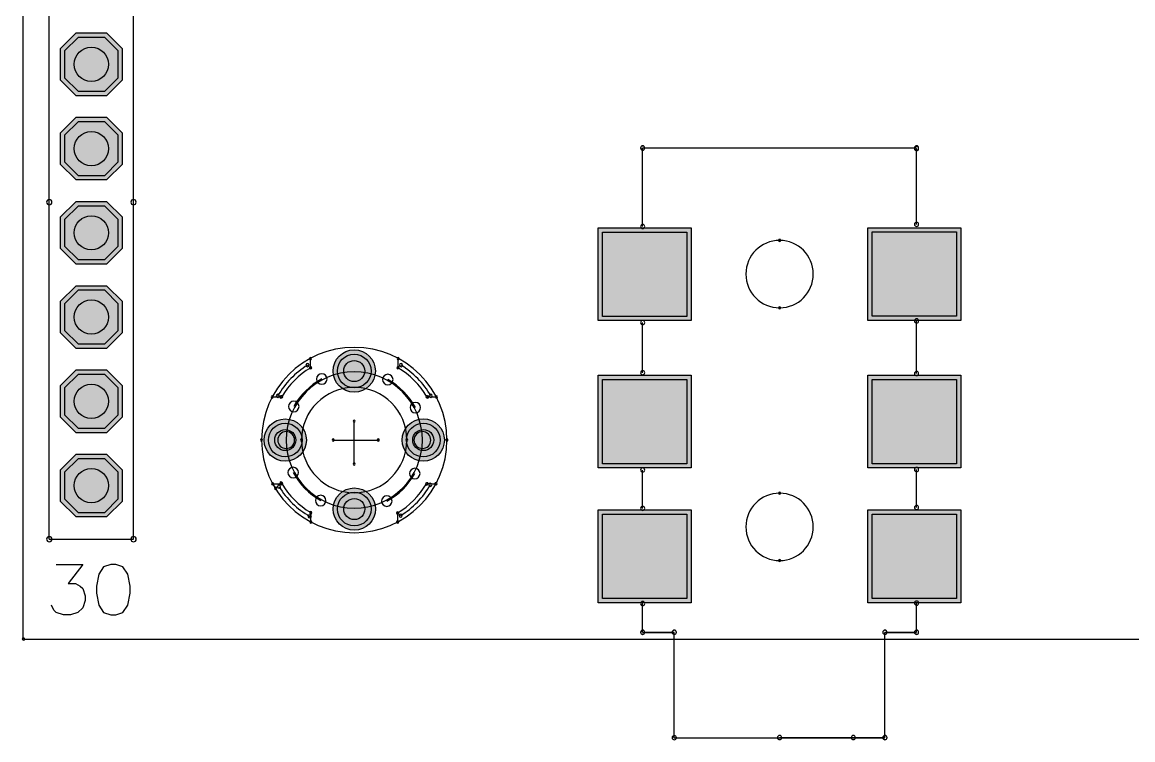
# Model space of a CAD drawing. Header units: millimetres. Extents: x -16.3 to 57, y -39.6 to 27.9.
# Drawn here: x -16.29 to 10.06, y -39.53 to -22.5 of the extents above; entities that cross this region are included whole.
import ezdxf

# ---------------------------------------------------------------- set-up
doc = ezdxf.new("R2010")
doc.units = ezdxf.units.MM
doc.header["$MEASUREMENT"] = 0
for name, color, linetype in [('BottomLayer', 5, 'Continuous'), ('BottomOverlay', 54, 'Continuous'), ('BottomSolder', 6, 'Continuous'), ('Mechanical1', 6, 'Continuous'), ('MultiLayer', 9, 'Continuous'), ('PadHoleLayer', 156, 'Continuous'), ('TopLayer', 1, 'Continuous'), ('TopOverlay', 2, 'Continuous'), ('TopPaste', 8, 'Continuous'), ('TopSolder', 216, 'Continuous')]:
    doc.layers.add(name, color=color, linetype=linetype)

msp = doc.modelspace()

# ---------------------------------------------------------------- hatches: boundary and pattern name
at = {"layer": 'BottomLayer'}
for points in [[(-14.018, -23.815), (-14.018, -23.18), (-14.335, -22.862), (-14.97, -22.862), (-15.288, -23.18), (-15.288, -23.815), (-14.97, -24.132), (-14.335, -24.132)], [(-14.018, -25.815), (-14.018, -25.18), (-14.335, -24.862), (-14.97, -24.862), (-15.288, -25.18), (-15.288, -25.815), (-14.97, -26.132), (-14.335, -26.132)], [(-14.018, -27.814), (-14.018, -27.179), (-14.335, -26.861), (-14.97, -26.861), (-15.288, -27.179), (-15.288, -27.814), (-14.97, -28.131), (-14.335, -28.131)], [(-14.018, -29.814), (-14.018, -29.179), (-14.335, -28.861), (-14.97, -28.861), (-15.288, -29.179), (-15.288, -29.814), (-14.97, -30.131), (-14.335, -30.131)], [(-14.018, -31.814), (-14.018, -31.179), (-14.335, -30.861), (-14.97, -30.861), (-15.288, -31.179), (-15.288, -31.814), (-14.97, -32.131), (-14.335, -32.131)], [(-14.018, -33.814), (-14.018, -33.179), (-14.335, -32.861), (-14.97, -32.861), (-15.288, -33.179), (-15.288, -33.814), (-14.97, -34.131), (-14.335, -34.131)]]:
    msp.add_hatch(color=5, dxfattribs=at).paths.add_polyline_path(points)
h = msp.add_hatch(color=5, dxfattribs=at)
edge = h.paths.add_edge_path()
edge.add_arc((-8.415, -30.777), 0.4, 0, 360)
h = msp.add_hatch(color=5, dxfattribs=at)
edge = h.paths.add_edge_path()
edge.add_arc((-10.052, -32.416), 0.4, 0, 360)
h = msp.add_hatch(color=5, dxfattribs=at)
edge = h.paths.add_edge_path()
edge.add_arc((-6.776, -32.415), 0.4, 0, 360)
h = msp.add_hatch(color=5, dxfattribs=at)
edge = h.paths.add_edge_path()
edge.add_arc((-8.413, -34.053), 0.4, 0, 360)
at = {"layer": 'BottomSolder'}
for points in [[(-13.916, -23.865), (-13.916, -23.129), (-14.285, -22.761), (-15.021, -22.761), (-15.39, -23.129), (-15.39, -23.865), (-15.021, -24.234), (-14.285, -24.234)], [(-13.916, -25.865), (-13.916, -25.129), (-14.285, -24.761), (-15.021, -24.761), (-15.39, -25.129), (-15.39, -25.865), (-15.021, -26.234), (-14.285, -26.234)], [(-13.916, -27.864), (-13.916, -27.128), (-14.285, -26.76), (-15.021, -26.76), (-15.39, -27.128), (-15.39, -27.864), (-15.021, -28.233), (-14.285, -28.233)], [(-13.916, -29.864), (-13.916, -29.128), (-14.285, -28.76), (-15.021, -28.76), (-15.39, -29.128), (-15.39, -29.864), (-15.021, -30.233), (-14.285, -30.233)], [(-13.916, -31.864), (-13.916, -31.128), (-14.285, -30.76), (-15.021, -30.76), (-15.39, -31.128), (-15.39, -31.864), (-15.021, -32.233), (-14.285, -32.233)], [(-13.916, -33.864), (-13.916, -33.128), (-14.285, -32.76), (-15.021, -32.76), (-15.39, -33.128), (-15.39, -33.864), (-15.021, -34.233), (-14.285, -34.233)]]:
    msp.add_hatch(color=6, dxfattribs=at).paths.add_polyline_path(points)
h = msp.add_hatch(color=6, dxfattribs=at)
edge = h.paths.add_edge_path()
edge.add_arc((-8.415, -30.777), 0.502, 0, 360)
h = msp.add_hatch(color=6, dxfattribs=at)
edge = h.paths.add_edge_path()
edge.add_arc((-10.052, -32.416), 0.502, 0, 360)
h = msp.add_hatch(color=6, dxfattribs=at)
edge = h.paths.add_edge_path()
edge.add_arc((-6.776, -32.415), 0.502, 0, 360)
h = msp.add_hatch(color=6, dxfattribs=at)
edge = h.paths.add_edge_path()
edge.add_arc((-8.413, -34.053), 0.502, 0, 360)
at = {"layer": 'MultiLayer'}
for points in [[(-14.018, -23.815), (-14.018, -23.18), (-14.335, -22.862), (-14.97, -22.862), (-15.288, -23.18), (-15.288, -23.815), (-14.97, -24.132), (-14.335, -24.132)], [(-14.018, -25.815), (-14.018, -25.18), (-14.335, -24.862), (-14.97, -24.862), (-15.288, -25.18), (-15.288, -25.815), (-14.97, -26.132), (-14.335, -26.132)], [(-14.018, -27.814), (-14.018, -27.179), (-14.335, -26.861), (-14.97, -26.861), (-15.288, -27.179), (-15.288, -27.814), (-14.97, -28.131), (-14.335, -28.131)], [(-14.018, -29.814), (-14.018, -29.179), (-14.335, -28.861), (-14.97, -28.861), (-15.288, -29.179), (-15.288, -29.814), (-14.97, -30.131), (-14.335, -30.131)], [(-14.018, -31.814), (-14.018, -31.179), (-14.335, -30.861), (-14.97, -30.861), (-15.288, -31.179), (-15.288, -31.814), (-14.97, -32.131), (-14.335, -32.131)], [(-14.018, -33.814), (-14.018, -33.179), (-14.335, -32.861), (-14.97, -32.861), (-15.288, -33.179), (-15.288, -33.814), (-14.97, -34.131), (-14.335, -34.131)]]:
    msp.add_hatch(color=9, dxfattribs=at).paths.add_polyline_path(points)
h = msp.add_hatch(color=9, dxfattribs=at)
edge = h.paths.add_edge_path()
edge.add_arc((-8.415, -30.777), 0.4, 0, 360)
h = msp.add_hatch(color=9, dxfattribs=at)
edge = h.paths.add_edge_path()
edge.add_arc((-10.052, -32.416), 0.4, 0, 360)
h = msp.add_hatch(color=9, dxfattribs=at)
edge = h.paths.add_edge_path()
edge.add_arc((-6.776, -32.415), 0.4, 0, 360)
h = msp.add_hatch(color=9, dxfattribs=at)
edge = h.paths.add_edge_path()
edge.add_arc((-8.413, -34.053), 0.4, 0, 360)
at = {"layer": 'PadHoleLayer'}
h = msp.add_hatch(color=156, dxfattribs=at)
edge = h.paths.add_edge_path()
edge.add_arc((-14.653, -23.497), 0.406, -90, 270)
h = msp.add_hatch(color=156, dxfattribs=at)
edge = h.paths.add_edge_path()
edge.add_arc((-14.653, -25.497), 0.406, -90, 270)
h = msp.add_hatch(color=156, dxfattribs=at)
edge = h.paths.add_edge_path()
edge.add_arc((-14.653, -27.496), 0.406, -90, 270)
h = msp.add_hatch(color=156, dxfattribs=at)
edge = h.paths.add_edge_path()
edge.add_arc((-14.653, -29.496), 0.406, -90, 270)
h = msp.add_hatch(color=156, dxfattribs=at)
edge = h.paths.add_edge_path()
edge.add_arc((-8.415, -30.777), 0.25, 0, 360)
h = msp.add_hatch(color=156, dxfattribs=at)
edge = h.paths.add_edge_path()
edge.add_arc((-14.653, -31.496), 0.406, -90, 270)
h = msp.add_hatch(color=156, dxfattribs=at)
edge = h.paths.add_edge_path()
edge.add_arc((-10.052, -32.416), 0.25, 0, 360)
h = msp.add_hatch(color=156, dxfattribs=at)
edge = h.paths.add_edge_path()
edge.add_arc((-6.776, -32.415), 0.25, 0, 360)
h = msp.add_hatch(color=156, dxfattribs=at)
edge = h.paths.add_edge_path()
edge.add_arc((-14.653, -33.496), 0.406, -90, 270)
h = msp.add_hatch(color=156, dxfattribs=at)
edge = h.paths.add_edge_path()
edge.add_arc((-8.413, -34.053), 0.25, 0, 360)
at = {"layer": 'TopLayer'}
for points in [[(-14.018, -23.815), (-14.018, -23.18), (-14.335, -22.862), (-14.97, -22.862), (-15.288, -23.18), (-15.288, -23.815), (-14.97, -24.132), (-14.335, -24.132)], [(-14.018, -25.815), (-14.018, -25.18), (-14.335, -24.862), (-14.97, -24.862), (-15.288, -25.18), (-15.288, -25.815), (-14.97, -26.132), (-14.335, -26.132)], [(-14.018, -27.814), (-14.018, -27.179), (-14.335, -26.861), (-14.97, -26.861), (-15.288, -27.179), (-15.288, -27.814), (-14.97, -28.131), (-14.335, -28.131)], [(-0.519, -29.48), (-2.519, -29.48), (-2.519, -27.48), (-0.519, -27.48)], [(5.881, -29.476), (3.881, -29.476), (3.881, -27.476), (5.881, -27.476)], [(-14.018, -29.814), (-14.018, -29.179), (-14.335, -28.861), (-14.97, -28.861), (-15.288, -29.179), (-15.288, -29.814), (-14.97, -30.131), (-14.335, -30.131)], [(-14.018, -31.814), (-14.018, -31.179), (-14.335, -30.861), (-14.97, -30.861), (-15.288, -31.179), (-15.288, -31.814), (-14.97, -32.131), (-14.335, -32.131)], [(-0.519, -32.976), (-2.519, -32.976), (-2.519, -30.976), (-0.519, -30.976)], [(5.881, -32.976), (3.881, -32.976), (3.881, -30.976), (5.881, -30.976)], [(-14.018, -33.814), (-14.018, -33.179), (-14.335, -32.861), (-14.97, -32.861), (-15.288, -33.179), (-15.288, -33.814), (-14.97, -34.131), (-14.335, -34.131)], [(-0.519, -36.176), (-2.519, -36.176), (-2.519, -34.176), (-0.519, -34.176)], [(5.881, -36.176), (3.881, -36.176), (3.881, -34.176), (5.881, -34.176)]]:
    msp.add_hatch(color=1, dxfattribs=at).paths.add_polyline_path(points)
h = msp.add_hatch(color=1, dxfattribs=at)
edge = h.paths.add_edge_path()
edge.add_arc((-8.415, -30.777), 0.4, 0, 360)
h = msp.add_hatch(color=1, dxfattribs=at)
edge = h.paths.add_edge_path()
edge.add_arc((-10.052, -32.416), 0.4, 0, 360)
h = msp.add_hatch(color=1, dxfattribs=at)
edge = h.paths.add_edge_path()
edge.add_arc((-6.776, -32.415), 0.4, 0, 360)
h = msp.add_hatch(color=1, dxfattribs=at)
edge = h.paths.add_edge_path()
edge.add_arc((-8.413, -34.053), 0.4, 0, 360)
at = {"layer": 'TopPaste'}
for points in [[(-0.519, -29.48), (-2.519, -29.48), (-2.519, -27.48), (-0.519, -27.48)], [(5.881, -29.476), (3.881, -29.476), (3.881, -27.476), (5.881, -27.476)], [(-0.519, -32.976), (-2.519, -32.976), (-2.519, -30.976), (-0.519, -30.976)], [(5.881, -32.976), (3.881, -32.976), (3.881, -30.976), (5.881, -30.976)], [(-0.519, -36.176), (-2.519, -36.176), (-2.519, -34.176), (-0.519, -34.176)], [(5.881, -36.176), (3.881, -36.176), (3.881, -34.176), (5.881, -34.176)]]:
    msp.add_hatch(color=8, dxfattribs=at).paths.add_polyline_path(points)
at = {"layer": 'TopSolder'}
for points in [[(-13.916, -23.865), (-13.916, -23.129), (-14.285, -22.761), (-15.021, -22.761), (-15.39, -23.129), (-15.39, -23.865), (-15.021, -24.234), (-14.285, -24.234)], [(-13.916, -25.865), (-13.916, -25.129), (-14.285, -24.761), (-15.021, -24.761), (-15.39, -25.129), (-15.39, -25.865), (-15.021, -26.234), (-14.285, -26.234)], [(-13.916, -27.864), (-13.916, -27.128), (-14.285, -26.76), (-15.021, -26.76), (-15.39, -27.128), (-15.39, -27.864), (-15.021, -28.233), (-14.285, -28.233)], [(-0.418, -29.581), (-2.621, -29.581), (-2.621, -27.378), (-0.418, -27.378)], [(5.982, -29.578), (3.779, -29.578), (3.779, -27.374), (5.982, -27.374)], [(-13.916, -29.864), (-13.916, -29.128), (-14.285, -28.76), (-15.021, -28.76), (-15.39, -29.128), (-15.39, -29.864), (-15.021, -30.233), (-14.285, -30.233)], [(-13.916, -31.864), (-13.916, -31.128), (-14.285, -30.76), (-15.021, -30.76), (-15.39, -31.128), (-15.39, -31.864), (-15.021, -32.233), (-14.285, -32.233)], [(-0.418, -33.078), (-2.621, -33.078), (-2.621, -30.874), (-0.418, -30.874)], [(5.982, -33.078), (3.779, -33.078), (3.779, -30.874), (5.982, -30.874)], [(-13.916, -33.864), (-13.916, -33.128), (-14.285, -32.76), (-15.021, -32.76), (-15.39, -33.128), (-15.39, -33.864), (-15.021, -34.233), (-14.285, -34.233)], [(-0.418, -36.278), (-2.621, -36.278), (-2.621, -34.074), (-0.418, -34.074)], [(5.982, -36.278), (3.779, -36.278), (3.779, -34.074), (5.982, -34.074)]]:
    msp.add_hatch(color=216, dxfattribs=at).paths.add_polyline_path(points)
h = msp.add_hatch(color=216, dxfattribs=at)
edge = h.paths.add_edge_path()
edge.add_arc((-8.415, -30.777), 0.502, 0, 360)
h = msp.add_hatch(color=216, dxfattribs=at)
edge = h.paths.add_edge_path()
edge.add_arc((-10.052, -32.416), 0.502, 0, 360)
h = msp.add_hatch(color=216, dxfattribs=at)
edge = h.paths.add_edge_path()
edge.add_arc((-6.776, -32.415), 0.502, 0, 360)
h = msp.add_hatch(color=216, dxfattribs=at)
edge = h.paths.add_edge_path()
edge.add_arc((-8.413, -34.053), 0.502, 0, 360)

# ---------------------------------------------------------------- linework, layer by layer
at = {"layer": 'BottomLayer', "color": 5}
for p, q in [((-14.97, -22.862), (-15.288, -23.18)), ((-14.335, -22.862), (-14.97, -22.862)), ((-14.018, -23.18), (-14.335, -22.862)), ((-15.288, -23.18), (-15.288, -23.815)), ((-14.018, -23.815), (-14.018, -23.18)), ((-15.288, -23.815), (-14.97, -24.132)), ((-14.335, -24.132), (-14.018, -23.815)), ((-14.97, -24.132), (-14.335, -24.132)), ((-14.97, -24.862), (-15.288, -25.18)), ((-14.335, -24.862), (-14.97, -24.862)), ((-14.018, -25.18), (-14.335, -24.862)), ((-15.288, -25.18), (-15.288, -25.815)), ((-14.018, -25.815), (-14.018, -25.18)), ((-15.288, -25.815), (-14.97, -26.132)), ((-14.335, -26.132), (-14.018, -25.815)), ((-14.97, -26.132), (-14.335, -26.132)), ((-14.97, -26.861), (-15.288, -27.179)), ((-14.335, -26.861), (-14.97, -26.861)), ((-14.018, -27.179), (-14.335, -26.861)), ((-15.288, -27.179), (-15.288, -27.814)), ((-14.018, -27.814), (-14.018, -27.179)), ((-15.288, -27.814), (-14.97, -28.131)), ((-14.335, -28.131), (-14.018, -27.814)), ((-14.97, -28.131), (-14.335, -28.131)), ((-14.97, -28.861), (-15.288, -29.179)), ((-14.335, -28.861), (-14.97, -28.861)), ((-14.018, -29.179), (-14.335, -28.861)), ((-15.288, -29.179), (-15.288, -29.814)), ((-14.018, -29.814), (-14.018, -29.179)), ((-15.288, -29.814), (-14.97, -30.131)), ((-14.335, -30.131), (-14.018, -29.814)), ((-14.97, -30.131), (-14.335, -30.131)), ((-14.97, -30.861), (-15.288, -31.179)), ((-14.335, -30.861), (-14.97, -30.861)), ((-14.018, -31.179), (-14.335, -30.861)), ((-15.288, -31.179), (-15.288, -31.814)), ((-14.018, -31.814), (-14.018, -31.179)), ((-15.288, -31.814), (-14.97, -32.131)), ((-14.335, -32.131), (-14.018, -31.814)), ((-14.97, -32.131), (-14.335, -32.131)), ((-14.97, -32.861), (-15.288, -33.179)), ((-14.335, -32.861), (-14.97, -32.861)), ((-14.018, -33.179), (-14.335, -32.861)), ((-15.288, -33.179), (-15.288, -33.814)), ((-14.018, -33.814), (-14.018, -33.179)), ((-15.288, -33.814), (-14.97, -34.131)), ((-14.335, -34.131), (-14.018, -33.814)), ((-14.97, -34.131), (-14.335, -34.131))]:
    msp.add_line(p, q, dxfattribs=at)
for centre in [(-8.415, -30.777), (-10.052, -32.416), (-6.776, -32.415), (-8.413, -34.053)]:
    msp.add_circle(centre, 0.4, dxfattribs=at)
at = {"layer": 'BottomLayer'}
for centre, radius, start, end in [((-8.414, -32.415), 1.617, 0, 180), ((-10.031, -32.415), 0.2, 0, 180), ((-10.031, -32.415), 0.2, 180, 0), ((-8.414, -32.415), 1.617, 180, 0), ((-6.797, -32.415), 0.2, 0, 180), ((-6.797, -32.415), 0.2, 180, 0)]:
    msp.add_arc(centre, radius, start, end, dxfattribs=at)
at = {"layer": 'BottomOverlay'}
for p, q in [((-1.568, -25.48), (4.931, -25.48)), ((-1.568, -36.98), (-0.818, -36.98)), ((-0.818, -39.48), (-0.818, -36.98)), ((4.181, -36.98), (4.931, -36.98)), ((4.181, -39.48), (4.181, -36.98)), ((-0.818, -39.48), (4.182, -39.48))]:
    msp.add_line(p, q, dxfattribs=at)
for centre, start, end in [((-1.568, -25.48), 90, 270), ((-1.568, -25.48), 270, 90), ((4.931, -25.48), 90, 270), ((4.931, -25.48), 270, 90), ((-1.568, -36.98), 90, 270), ((-1.568, -36.98), 270, 90), ((-0.818, -36.98), 90, 270), ((-0.818, -36.98), 90, 270), ((-0.818, -36.98), 270, 90), ((-0.818, -36.98), 270, 90), ((4.181, -36.98), 90, 270), ((4.181, -36.98), 90, 270), ((4.181, -36.98), 270, 90), ((4.181, -36.98), 270, 90), ((4.931, -36.98), 90, 270), ((4.931, -36.98), 270, 90), ((-0.818, -39.48), 90, 270), ((-0.818, -39.48), 90, 270), ((-0.818, -39.48), 270, 90), ((-0.818, -39.48), 270, 90), ((4.181, -39.48), 90, 270), ((4.182, -39.48), 90, 270), ((4.181, -39.48), 270, 90), ((4.182, -39.48), 270, 90)]:
    msp.add_arc(centre, 0.05, start, end, dxfattribs=at)
at = {"layer": 'BottomSolder', "color": 6}
for p, q in [((-15.021, -22.761), (-15.39, -23.129)), ((-14.285, -22.761), (-15.021, -22.761)), ((-13.916, -23.129), (-14.285, -22.761)), ((-15.39, -23.129), (-15.39, -23.865)), ((-13.916, -23.865), (-13.916, -23.129)), ((-15.39, -23.865), (-15.021, -24.234)), ((-14.285, -24.234), (-13.916, -23.865)), ((-15.021, -24.234), (-14.285, -24.234)), ((-15.021, -24.761), (-15.39, -25.129)), ((-14.285, -24.761), (-15.021, -24.761)), ((-13.916, -25.129), (-14.285, -24.761)), ((-15.39, -25.129), (-15.39, -25.865)), ((-13.916, -25.865), (-13.916, -25.129)), ((-15.39, -25.865), (-15.021, -26.234)), ((-14.285, -26.234), (-13.916, -25.865)), ((-15.021, -26.234), (-14.285, -26.234)), ((-15.021, -26.76), (-15.39, -27.128)), ((-14.285, -26.76), (-15.021, -26.76)), ((-13.916, -27.128), (-14.285, -26.76)), ((-15.39, -27.128), (-15.39, -27.864)), ((-13.916, -27.864), (-13.916, -27.128)), ((-15.39, -27.864), (-15.021, -28.233)), ((-14.285, -28.233), (-13.916, -27.864)), ((-15.021, -28.233), (-14.285, -28.233)), ((-15.021, -28.76), (-15.39, -29.128)), ((-14.285, -28.76), (-15.021, -28.76)), ((-13.916, -29.128), (-14.285, -28.76)), ((-15.39, -29.128), (-15.39, -29.864)), ((-13.916, -29.864), (-13.916, -29.128)), ((-15.39, -29.864), (-15.021, -30.233)), ((-14.285, -30.233), (-13.916, -29.864)), ((-15.021, -30.233), (-14.285, -30.233)), ((-15.021, -30.76), (-15.39, -31.128)), ((-14.285, -30.76), (-15.021, -30.76)), ((-13.916, -31.128), (-14.285, -30.76)), ((-15.39, -31.128), (-15.39, -31.864)), ((-13.916, -31.864), (-13.916, -31.128)), ((-15.39, -31.864), (-15.021, -32.233)), ((-14.285, -32.233), (-13.916, -31.864)), ((-15.021, -32.233), (-14.285, -32.233)), ((-15.021, -32.76), (-15.39, -33.128)), ((-14.285, -32.76), (-15.021, -32.76)), ((-13.916, -33.128), (-14.285, -32.76)), ((-15.39, -33.128), (-15.39, -33.864)), ((-13.916, -33.864), (-13.916, -33.128)), ((-15.39, -33.864), (-15.021, -34.233)), ((-14.285, -34.233), (-13.916, -33.864)), ((-15.021, -34.233), (-14.285, -34.233))]:
    msp.add_line(p, q, dxfattribs=at)
for centre in [(-8.415, -30.777), (-10.052, -32.416), (-6.776, -32.415), (-8.413, -34.053)]:
    msp.add_circle(centre, 0.502, dxfattribs=at)
at = {"layer": 'BottomSolder'}
for centre, radius, start, end in [((-8.414, -32.415), 1.642, 118, 151), ((-9.185, -30.966), 0.125, 0, 180), ((-9.185, -30.966), 0.125, 180, 0), ((-7.618, -30.979), 0.125, 0, 180), ((-7.618, -30.979), 0.125, 180, 0), ((-8.414, -32.415), 1.642, 28, 61), ((-9.85, -31.619), 0.125, 0, 180), ((-9.85, -31.619), 0.125, 180, 0), ((-6.964, -31.645), 0.125, 0, 180), ((-6.964, -31.645), 0.125, 180, 0), ((-9.864, -33.186), 0.125, 0, 180), ((-9.864, -33.186), 0.125, 180, 0), ((-8.414, -32.415), 1.642, 208, 241), ((-6.978, -33.211), 0.125, 0, 180), ((-8.414, -32.415), 1.642, 298, 331), ((-6.978, -33.211), 0.125, 180, 0), ((-9.21, -33.851), 0.125, 0, 180), ((-9.21, -33.851), 0.125, 180, 0), ((-7.643, -33.865), 0.125, 0, 180), ((-7.643, -33.865), 0.125, 180, 0)]:
    msp.add_arc(centre, radius, start, end, dxfattribs=at)
at = {"layer": 'Mechanical1'}
for p, q in [((-16.269, -37.132), (-16.269, 27.858)), ((-16.259, -37.142), (54.51, -37.142)), ((-16.259, -37.142), (15.311, -37.142))]:
    msp.add_line(p, q, dxfattribs=at)
for centre, radius, start, end in [((1.681, -27.676), 0.025, 90, 270), ((1.681, -27.676), 0.025, 270, 90), ((1.681, -28.476), 0.8, 90, 270), ((1.681, -28.476), 0.8, 270, 90), ((1.681, -29.276), 0.025, 90, 270), ((1.681, -29.276), 0.025, 270, 90), ((-8.414, -32.415), 1.25, 0, 180), ((-9.664, -32.415), 0.025, 0, 180), ((-9.664, -32.415), 0.025, 180, 0), ((-8.414, -32.415), 1.25, 180, 0), ((-7.164, -32.415), 0.025, 0, 180), ((-7.164, -32.415), 0.025, 180, 0), ((1.681, -34.476), 0.8, 90, 270), ((1.681, -33.676), 0.025, 90, 270), ((1.681, -33.676), 0.025, 270, 90), ((1.681, -34.476), 0.8, 270, 90), ((1.681, -35.276), 0.025, 90, 270), ((1.681, -35.276), 0.025, 270, 90), ((-16.269, -37.132), 0.025, 0, 180), ((-16.269, -37.132), 0.025, 180, 0), ((-16.259, -37.142), 0.025, 0, 180), ((-16.259, -37.142), 0.025, 0, 180), ((-16.259, -37.142), 0.025, 180, 0), ((-16.259, -37.142), 0.025, 180, 0)]:
    msp.add_arc(centre, radius, start, end, dxfattribs=at)
at = {"layer": 'MultiLayer', "color": 9}
for p, q in [((-14.97, -22.862), (-15.288, -23.18)), ((-14.335, -22.862), (-14.97, -22.862)), ((-14.018, -23.18), (-14.335, -22.862)), ((-15.288, -23.18), (-15.288, -23.815)), ((-14.018, -23.815), (-14.018, -23.18)), ((-15.288, -23.815), (-14.97, -24.132)), ((-14.335, -24.132), (-14.018, -23.815)), ((-14.97, -24.132), (-14.335, -24.132)), ((-14.97, -24.862), (-15.288, -25.18)), ((-14.335, -24.862), (-14.97, -24.862)), ((-14.018, -25.18), (-14.335, -24.862)), ((-15.288, -25.18), (-15.288, -25.815)), ((-14.018, -25.815), (-14.018, -25.18)), ((-15.288, -25.815), (-14.97, -26.132)), ((-14.335, -26.132), (-14.018, -25.815)), ((-14.97, -26.132), (-14.335, -26.132)), ((-14.97, -26.861), (-15.288, -27.179)), ((-14.335, -26.861), (-14.97, -26.861)), ((-14.018, -27.179), (-14.335, -26.861)), ((-15.288, -27.179), (-15.288, -27.814)), ((-14.018, -27.814), (-14.018, -27.179)), ((-15.288, -27.814), (-14.97, -28.131)), ((-14.335, -28.131), (-14.018, -27.814)), ((-14.97, -28.131), (-14.335, -28.131)), ((-14.97, -28.861), (-15.288, -29.179)), ((-14.335, -28.861), (-14.97, -28.861)), ((-14.018, -29.179), (-14.335, -28.861)), ((-15.288, -29.179), (-15.288, -29.814)), ((-14.018, -29.814), (-14.018, -29.179)), ((-15.288, -29.814), (-14.97, -30.131)), ((-14.335, -30.131), (-14.018, -29.814)), ((-14.97, -30.131), (-14.335, -30.131)), ((-14.97, -30.861), (-15.288, -31.179)), ((-14.335, -30.861), (-14.97, -30.861)), ((-14.018, -31.179), (-14.335, -30.861)), ((-15.288, -31.179), (-15.288, -31.814)), ((-14.018, -31.814), (-14.018, -31.179)), ((-15.288, -31.814), (-14.97, -32.131)), ((-14.335, -32.131), (-14.018, -31.814)), ((-14.97, -32.131), (-14.335, -32.131)), ((-14.97, -32.861), (-15.288, -33.179)), ((-14.335, -32.861), (-14.97, -32.861)), ((-14.018, -33.179), (-14.335, -32.861)), ((-15.288, -33.179), (-15.288, -33.814)), ((-14.018, -33.814), (-14.018, -33.179)), ((-15.288, -33.814), (-14.97, -34.131)), ((-14.335, -34.131), (-14.018, -33.814)), ((-14.97, -34.131), (-14.335, -34.131))]:
    msp.add_line(p, q, dxfattribs=at)
for centre in [(-8.415, -30.777), (-10.052, -32.416), (-6.776, -32.415), (-8.413, -34.053)]:
    msp.add_circle(centre, 0.4, dxfattribs=at)
at = {"layer": 'PadHoleLayer', "color": 156}
for centre, radius in [((-14.653, -23.497), 0.406), ((-14.653, -25.497), 0.406), ((-14.653, -27.496), 0.406), ((-14.653, -29.496), 0.406), ((-8.415, -30.777), 0.25), ((-14.653, -31.496), 0.406), ((-10.052, -32.416), 0.25), ((-6.776, -32.415), 0.25), ((-14.653, -33.496), 0.406), ((-8.413, -34.053), 0.25)]:
    msp.add_circle(centre, radius, dxfattribs=at)
at = {"layer": 'TopLayer', "color": 1}
for p, q in [((-14.97, -22.862), (-15.288, -23.18)), ((-14.335, -22.862), (-14.97, -22.862)), ((-14.018, -23.18), (-14.335, -22.862)), ((-15.288, -23.18), (-15.288, -23.815)), ((-14.018, -23.815), (-14.018, -23.18)), ((-15.288, -23.815), (-14.97, -24.132)), ((-14.335, -24.132), (-14.018, -23.815)), ((-14.97, -24.132), (-14.335, -24.132)), ((-14.97, -24.862), (-15.288, -25.18)), ((-14.335, -24.862), (-14.97, -24.862)), ((-14.018, -25.18), (-14.335, -24.862)), ((-15.288, -25.18), (-15.288, -25.815)), ((-14.018, -25.815), (-14.018, -25.18)), ((-15.288, -25.815), (-14.97, -26.132)), ((-14.335, -26.132), (-14.018, -25.815)), ((-14.97, -26.132), (-14.335, -26.132)), ((-14.97, -26.861), (-15.288, -27.179)), ((-14.335, -26.861), (-14.97, -26.861)), ((-14.018, -27.179), (-14.335, -26.861)), ((-15.288, -27.179), (-15.288, -27.814)), ((-14.018, -27.814), (-14.018, -27.179)), ((-15.288, -27.814), (-14.97, -28.131)), ((-14.335, -28.131), (-14.018, -27.814)), ((-14.97, -28.131), (-14.335, -28.131)), ((-14.97, -28.861), (-15.288, -29.179)), ((-14.335, -28.861), (-14.97, -28.861)), ((-14.018, -29.179), (-14.335, -28.861)), ((-15.288, -29.179), (-15.288, -29.814)), ((-14.018, -29.814), (-14.018, -29.179)), ((-15.288, -29.814), (-14.97, -30.131)), ((-14.335, -30.131), (-14.018, -29.814)), ((-14.97, -30.131), (-14.335, -30.131)), ((-14.97, -30.861), (-15.288, -31.179)), ((-14.335, -30.861), (-14.97, -30.861)), ((-14.018, -31.179), (-14.335, -30.861)), ((-15.288, -31.179), (-15.288, -31.814)), ((-14.018, -31.814), (-14.018, -31.179)), ((-15.288, -31.814), (-14.97, -32.131)), ((-14.335, -32.131), (-14.018, -31.814)), ((-14.97, -32.131), (-14.335, -32.131)), ((-14.97, -32.861), (-15.288, -33.179)), ((-14.335, -32.861), (-14.97, -32.861)), ((-14.018, -33.179), (-14.335, -32.861)), ((-15.288, -33.179), (-15.288, -33.814)), ((-14.018, -33.814), (-14.018, -33.179)), ((-15.288, -33.814), (-14.97, -34.131)), ((-14.335, -34.131), (-14.018, -33.814)), ((-14.97, -34.131), (-14.335, -34.131))]:
    msp.add_line(p, q, dxfattribs=at)
at = {"layer": 'TopLayer', "color": 1, "extrusion": (0, 0, -1)}
for p, q in [((-2.519, -29.48), (-2.519, -27.48)), ((-2.519, -27.48), (-0.519, -27.48)), ((-0.519, -27.48), (-0.519, -29.48)), ((3.881, -29.476), (3.881, -27.476)), ((3.881, -27.476), (5.881, -27.476)), ((5.881, -27.476), (5.881, -29.476)), ((-0.519, -29.48), (-2.519, -29.48)), ((5.881, -29.476), (3.881, -29.476)), ((-2.519, -32.976), (-2.519, -30.976)), ((-2.519, -30.976), (-0.519, -30.976)), ((-0.519, -30.976), (-0.519, -32.976)), ((3.881, -32.976), (3.881, -30.976)), ((3.881, -30.976), (5.881, -30.976)), ((5.881, -30.976), (5.881, -32.976)), ((-0.519, -32.976), (-2.519, -32.976)), ((5.881, -32.976), (3.881, -32.976)), ((-2.519, -36.176), (-2.519, -34.176)), ((-2.519, -34.176), (-0.519, -34.176)), ((-0.519, -34.176), (-0.519, -36.176)), ((3.881, -36.176), (3.881, -34.176)), ((3.881, -34.176), (5.881, -34.176)), ((5.881, -34.176), (5.881, -36.176)), ((-0.519, -36.176), (-2.519, -36.176)), ((5.881, -36.176), (3.881, -36.176))]:
    msp.add_line(p, q, dxfattribs=at)
at = {"layer": 'TopLayer', "color": 1}
for centre in [(-8.415, -30.777), (-10.052, -32.416), (-6.776, -32.415), (-8.413, -34.053)]:
    msp.add_circle(centre, 0.4, dxfattribs=at)
at = {"layer": 'TopLayer'}
for centre, radius, start, end in [((-8.414, -32.415), 1.617, 0, 180), ((-10.031, -32.415), 0.2, 0, 180), ((-10.031, -32.415), 0.2, 180, 0), ((-8.414, -32.415), 1.617, 180, 0), ((-6.797, -32.415), 0.2, 0, 180), ((-6.797, -32.415), 0.2, 180, 0)]:
    msp.add_arc(centre, radius, start, end, dxfattribs=at)
at = {"layer": 'TopOverlay'}
for p, q in [((-15.651, -26.769), (-15.651, 25.779)), ((-13.653, -26.769), (-13.653, 25.741)), ((-15.651, -34.768), (-15.651, 17.78)), ((-13.653, -34.768), (-13.653, 17.742)), ((-1.569, -25.48), (4.931, -25.48)), ((-1.569, -27.346), (-1.569, -25.486)), ((4.931, -27.296), (4.931, -25.496)), ((-1.569, -30.816), (-1.569, -29.626)), ((4.931, -30.836), (4.931, -29.586)), ((-9.453, -30.692), (-9.453, -30.482)), ((-7.373, -30.692), (-7.373, -30.482)), ((-10.363, -31.392), (-10.153, -31.392)), ((-6.673, -31.392), (-6.463, -31.392)), ((-8.414, -32.985), (-8.414, -31.965)), ((-8.914, -32.415), (-7.844, -32.415)), ((-1.569, -34.036), (-1.569, -33.126)), ((4.931, -34.016), (4.931, -33.116)), ((-10.353, -33.452), (-10.143, -33.452)), ((-10.283, -33.562), (-10.153, -33.432)), ((-6.683, -33.452), (-6.473, -33.452)), ((-9.443, -34.362), (-9.443, -34.152)), ((-7.383, -34.362), (-7.383, -34.152)), ((-15.652, -34.768), (-13.652, -34.768)), ((-15.651, -34.768), (-13.653, -34.768)), ((-15.487, -35.366), (-14.859, -35.366)), ((-14.859, -35.366), (-15.202, -35.823)), ((-14.362, -35.423), (-14.476, -35.595)), ((-14.191, -35.366), (-14.362, -35.423)), ((-14.076, -35.366), (-14.191, -35.366)), ((-13.905, -35.423), (-14.076, -35.366)), ((-13.791, -35.595), (-13.905, -35.423)), ((-15.202, -35.823), (-15.03, -35.823)), ((-15.03, -35.823), (-14.916, -35.88)), ((-14.476, -35.595), (-14.533, -35.88)), ((-13.734, -35.88), (-13.791, -35.595)), ((-14.916, -35.88), (-14.859, -35.938)), ((-14.859, -35.938), (-14.802, -36.109)), ((-14.802, -36.109), (-14.802, -36.223)), ((-14.533, -35.88), (-14.533, -36.052)), ((-14.533, -36.052), (-14.476, -36.337)), ((-13.791, -36.337), (-13.734, -36.052)), ((-13.734, -36.052), (-13.734, -35.88)), ((-15.545, -36.452), (-15.602, -36.337)), ((-14.802, -36.223), (-14.859, -36.395)), ((-14.476, -36.337), (-14.362, -36.509)), ((-13.905, -36.509), (-13.791, -36.337)), ((-1.569, -36.976), (-1.569, -36.296)), ((4.931, -36.976), (4.931, -36.286)), ((-15.487, -36.509), (-15.545, -36.452)), ((-15.316, -36.566), (-15.487, -36.509)), ((-15.145, -36.566), (-15.316, -36.566)), ((-14.973, -36.509), (-15.145, -36.566)), ((-14.859, -36.395), (-14.973, -36.509)), ((-14.362, -36.509), (-14.191, -36.566)), ((-14.191, -36.566), (-14.076, -36.566)), ((-14.076, -36.566), (-13.905, -36.509)), ((-1.569, -36.976), (-0.819, -36.976)), ((-1.569, -36.98), (-0.819, -36.98)), ((-0.819, -39.48), (-0.819, -36.98)), ((4.181, -36.976), (4.931, -36.976)), ((4.181, -36.98), (4.931, -36.98)), ((4.181, -39.48), (4.181, -36.98)), ((-0.819, -39.48), (4.181, -39.48)), ((1.681, -39.476), (3.431, -39.476)), ((1.681, -39.476), (4.181, -39.476))]:
    msp.add_line(p, q, dxfattribs=at)
for centre, radius, start, end in [((-1.569, -25.48), 0.05, 90, 270), ((-1.569, -25.486), 0.05, 90, 270), ((-1.569, -25.48), 0.05, 270, 90), ((-1.569, -25.486), 0.05, 270, 90), ((4.931, -25.48), 0.05, 90, 270), ((4.931, -25.496), 0.05, 90, 270), ((4.931, -25.48), 0.05, 270, 90), ((4.931, -25.496), 0.05, 270, 90), ((-15.651, -26.769), 0.0635, 90, 270), ((-15.651, -26.769), 0.0635, 270, 90), ((-13.653, -26.769), 0.0635, 90, 270), ((-13.653, -26.769), 0.0635, 270, 90), ((-1.569, -27.346), 0.05, 90, 270), ((-1.569, -27.346), 0.05, 270, 90), ((4.931, -27.296), 0.05, 90, 270), ((4.931, -27.296), 0.05, 270, 90), ((-1.569, -29.626), 0.05, 90, 270), ((-1.569, -29.626), 0.05, 270, 90), ((4.931, -29.586), 0.05, 90, 270), ((4.931, -29.586), 0.05, 270, 90), ((-8.414, -32.415), 2.2, 0, 180), ((-9.453, -30.482), 0.025, 0, 180), ((-9.453, -30.482), 0.025, 180, 0), ((-7.373, -30.482), 0.025, 0, 180), ((-7.373, -30.482), 0.025, 180, 0), ((-8.413, -32.412), 2.095, 122, 150), ((-8.413, -32.422), 2.01, 121, 149), ((-9.523, -30.636), 0.0375, 0, 180), ((-9.523, -30.636), 0.0375, 180, 0), ((-9.453, -30.692), 0.025, 0, 180), ((-9.453, -30.692), 0.025, 180, 0), ((-9.448, -30.699), 0.025, 0, 180), ((-9.448, -30.699), 0.025, 180, 0), ((-7.378, -30.699), 0.025, 0, 180), ((-7.378, -30.699), 0.025, 180, 0), ((-7.373, -30.692), 0.025, 0, 180), ((-7.373, -30.692), 0.025, 180, 0), ((-8.413, -32.422), 2.01, 31, 59), ((-7.303, -30.636), 0.0375, 0, 180), ((-7.303, -30.636), 0.0375, 180, 0), ((-8.413, -32.412), 2.095, 30, 58), ((-1.569, -30.816), 0.05, 90, 270), ((-1.569, -30.816), 0.05, 270, 90), ((4.931, -30.836), 0.05, 90, 270), ((4.931, -30.836), 0.05, 270, 90), ((-10.227, -31.365), 0.0375, 0, 180), ((-10.227, -31.365), 0.0375, 180, 0), ((-10.136, -31.387), 0.025, 0, 180), ((-6.69, -31.387), 0.025, 0, 180), ((-6.599, -31.365), 0.0375, 0, 180), ((-6.599, -31.365), 0.0375, 180, 0), ((-10.363, -31.392), 0.025, 0, 180), ((-10.363, -31.392), 0.025, 180, 0), ((-10.153, -31.392), 0.025, 0, 180), ((-10.153, -31.392), 0.025, 180, 0), ((-10.136, -31.387), 0.025, 180, 0), ((-6.69, -31.387), 0.025, 180, 0), ((-6.673, -31.392), 0.025, 0, 180), ((-6.673, -31.392), 0.025, 180, 0), ((-6.463, -31.392), 0.025, 0, 180), ((-6.463, -31.392), 0.025, 180, 0), ((-8.414, -31.965), 0.025, 0, 180), ((-8.414, -31.965), 0.025, 180, 0), ((-10.614, -32.415), 0.025, 0, 180), ((-10.614, -32.415), 0.025, 180, 0), ((-8.414, -32.415), 2.2, 180, 0), ((-8.914, -32.415), 0.025, 0, 180), ((-8.914, -32.415), 0.025, 180, 0), ((-7.844, -32.415), 0.025, 0, 180), ((-7.844, -32.415), 0.025, 180, 0), ((-6.214, -32.415), 0.025, 0, 180), ((-6.214, -32.415), 0.025, 180, 0), ((-8.414, -32.985), 0.025, 0, 180), ((-8.414, -32.985), 0.025, 180, 0), ((-1.569, -33.126), 0.05, 90, 270), ((-1.569, -33.126), 0.05, 270, 90), ((4.931, -33.116), 0.05, 90, 270), ((4.931, -33.116), 0.05, 270, 90), ((-10.353, -33.452), 0.025, 0, 180), ((-10.353, -33.452), 0.025, 180, 0), ((-10.153, -33.432), 0.025, 0, 180), ((-10.153, -33.432), 0.025, 180, 0), ((-10.143, -33.452), 0.025, 0, 180), ((-10.143, -33.452), 0.025, 180, 0), ((-10.136, -33.447), 0.025, 0, 180), ((-10.136, -33.447), 0.025, 180, 0), ((-8.413, -32.412), 2.01, 211, 239), ((-8.423, -32.422), 2.01, 301, 329), ((-6.7, -33.457), 0.025, 0, 180), ((-6.7, -33.457), 0.025, 180, 0), ((-6.683, -33.452), 0.025, 0, 180), ((-6.683, -33.452), 0.025, 180, 0), ((-6.609, -33.479), 0.0375, 0, 180), ((-6.473, -33.452), 0.025, 0, 180), ((-6.473, -33.452), 0.025, 180, 0), ((-10.283, -33.562), 0.025, 0, 180), ((-10.283, -33.562), 0.025, 180, 0), ((-10.199, -33.522), 0.0375, 0, 180), ((-10.199, -33.522), 0.0375, 180, 0), ((-8.423, -32.412), 2.095, 212, 240), ((-8.423, -32.432), 2.095, 302, 330), ((-6.609, -33.479), 0.0375, 180, 0), ((-1.569, -34.036), 0.05, 90, 270), ((-1.569, -34.036), 0.05, 270, 90), ((4.931, -34.016), 0.05, 90, 270), ((4.931, -34.016), 0.05, 270, 90), ((-9.47, -34.226), 0.0375, 0, 180), ((-9.47, -34.226), 0.0375, 180, 0), ((-9.448, -34.135), 0.025, 0, 180), ((-9.448, -34.135), 0.025, 180, 0), ((-9.443, -34.152), 0.025, 0, 180), ((-9.443, -34.152), 0.025, 180, 0), ((-7.388, -34.145), 0.025, 0, 180), ((-7.388, -34.145), 0.025, 180, 0), ((-7.383, -34.152), 0.025, 0, 180), ((-7.383, -34.152), 0.025, 180, 0), ((-7.313, -34.208), 0.0375, 0, 180), ((-7.313, -34.208), 0.0375, 180, 0), ((-9.443, -34.362), 0.025, 0, 180), ((-9.443, -34.362), 0.025, 180, 0), ((-7.383, -34.362), 0.025, 0, 180), ((-7.383, -34.362), 0.025, 180, 0), ((-15.652, -34.768), 0.0635, 90, 270), ((-15.651, -34.768), 0.0635, 90, 270), ((-15.651, -34.768), 0.0635, 90, 270), ((-15.652, -34.768), 0.0635, 270, 90), ((-15.651, -34.768), 0.0635, 270, 90), ((-15.651, -34.768), 0.0635, 270, 90), ((-13.653, -34.768), 0.0635, 90, 270), ((-13.653, -34.768), 0.0635, 90, 270), ((-13.652, -34.768), 0.0635, 90, 270), ((-13.653, -34.768), 0.0635, 270, 90), ((-13.653, -34.768), 0.0635, 270, 90), ((-13.652, -34.768), 0.0635, 270, 90), ((-1.569, -36.296), 0.05, 90, 270), ((-1.569, -36.296), 0.05, 270, 90), ((4.931, -36.286), 0.05, 90, 270), ((4.931, -36.286), 0.05, 270, 90), ((-1.569, -36.976), 0.05, 90, 270), ((-1.569, -36.976), 0.05, 90, 270), ((-1.569, -36.98), 0.05, 90, 270), ((-1.569, -36.976), 0.05, 270, 90), ((-1.569, -36.976), 0.05, 270, 90), ((-1.569, -36.98), 0.05, 270, 90), ((-0.819, -36.976), 0.05, 90, 270), ((-0.819, -36.98), 0.05, 90, 270), ((-0.819, -36.98), 0.05, 90, 270), ((-0.819, -36.976), 0.05, 270, 90), ((-0.819, -36.98), 0.05, 270, 90), ((-0.819, -36.98), 0.05, 270, 90), ((4.181, -36.976), 0.05, 90, 270), ((4.181, -36.98), 0.05, 90, 270), ((4.181, -36.98), 0.05, 90, 270), ((4.181, -36.976), 0.05, 270, 90), ((4.181, -36.98), 0.05, 270, 90), ((4.181, -36.98), 0.05, 270, 90), ((4.931, -36.976), 0.05, 90, 270), ((4.931, -36.976), 0.05, 90, 270), ((4.931, -36.98), 0.05, 90, 270), ((4.931, -36.976), 0.05, 270, 90), ((4.931, -36.976), 0.05, 270, 90), ((4.931, -36.98), 0.05, 270, 90), ((-0.819, -39.48), 0.05, 90, 270), ((-0.819, -39.48), 0.05, 90, 270), ((-0.819, -39.48), 0.05, 270, 90), ((-0.819, -39.48), 0.05, 270, 90), ((1.681, -39.476), 0.05, 90, 270), ((1.681, -39.476), 0.05, 90, 270), ((1.681, -39.476), 0.05, 270, 90), ((1.681, -39.476), 0.05, 270, 90), ((3.431, -39.476), 0.05, 90, 270), ((3.431, -39.476), 0.05, 270, 90), ((4.181, -39.476), 0.05, 90, 270), ((4.181, -39.48), 0.05, 90, 270), ((4.181, -39.48), 0.05, 90, 270), ((4.181, -39.476), 0.05, 270, 90), ((4.181, -39.48), 0.05, 270, 90), ((4.181, -39.48), 0.05, 270, 90)]:
    msp.add_arc(centre, radius, start, end, dxfattribs=at)
at = {"layer": 'TopPaste', "color": 8, "extrusion": (0, 0, -1)}
for p, q in [((-2.519, -29.48), (-2.519, -27.48)), ((-2.519, -27.48), (-0.519, -27.48)), ((-0.519, -27.48), (-0.519, -29.48)), ((3.881, -29.476), (3.881, -27.476)), ((3.881, -27.476), (5.881, -27.476)), ((5.881, -27.476), (5.881, -29.476)), ((-0.519, -29.48), (-2.519, -29.48)), ((5.881, -29.476), (3.881, -29.476)), ((-2.519, -32.976), (-2.519, -30.976)), ((-2.519, -30.976), (-0.519, -30.976)), ((-0.519, -30.976), (-0.519, -32.976)), ((3.881, -32.976), (3.881, -30.976)), ((3.881, -30.976), (5.881, -30.976)), ((5.881, -30.976), (5.881, -32.976)), ((-0.519, -32.976), (-2.519, -32.976)), ((5.881, -32.976), (3.881, -32.976)), ((-2.519, -36.176), (-2.519, -34.176)), ((-2.519, -34.176), (-0.519, -34.176)), ((-0.519, -34.176), (-0.519, -36.176)), ((3.881, -36.176), (3.881, -34.176)), ((3.881, -34.176), (5.881, -34.176)), ((5.881, -34.176), (5.881, -36.176)), ((-0.519, -36.176), (-2.519, -36.176)), ((5.881, -36.176), (3.881, -36.176))]:
    msp.add_line(p, q, dxfattribs=at)
at = {"layer": 'TopSolder', "color": 216}
for p, q in [((-15.021, -22.761), (-15.39, -23.129)), ((-14.285, -22.761), (-15.021, -22.761)), ((-13.916, -23.129), (-14.285, -22.761)), ((-15.39, -23.129), (-15.39, -23.865)), ((-13.916, -23.865), (-13.916, -23.129)), ((-15.39, -23.865), (-15.021, -24.234)), ((-14.285, -24.234), (-13.916, -23.865)), ((-15.021, -24.234), (-14.285, -24.234)), ((-15.021, -24.761), (-15.39, -25.129)), ((-14.285, -24.761), (-15.021, -24.761)), ((-13.916, -25.129), (-14.285, -24.761)), ((-15.39, -25.129), (-15.39, -25.865)), ((-13.916, -25.865), (-13.916, -25.129)), ((-15.39, -25.865), (-15.021, -26.234)), ((-14.285, -26.234), (-13.916, -25.865)), ((-15.021, -26.234), (-14.285, -26.234)), ((-15.021, -26.76), (-15.39, -27.128)), ((-14.285, -26.76), (-15.021, -26.76)), ((-13.916, -27.128), (-14.285, -26.76)), ((-15.39, -27.128), (-15.39, -27.864)), ((-13.916, -27.864), (-13.916, -27.128)), ((-15.39, -27.864), (-15.021, -28.233)), ((-14.285, -28.233), (-13.916, -27.864)), ((-15.021, -28.233), (-14.285, -28.233)), ((-15.021, -28.76), (-15.39, -29.128)), ((-14.285, -28.76), (-15.021, -28.76)), ((-13.916, -29.128), (-14.285, -28.76)), ((-15.39, -29.128), (-15.39, -29.864)), ((-13.916, -29.864), (-13.916, -29.128)), ((-15.39, -29.864), (-15.021, -30.233)), ((-14.285, -30.233), (-13.916, -29.864)), ((-15.021, -30.233), (-14.285, -30.233)), ((-15.021, -30.76), (-15.39, -31.128)), ((-14.285, -30.76), (-15.021, -30.76)), ((-13.916, -31.128), (-14.285, -30.76)), ((-15.39, -31.128), (-15.39, -31.864)), ((-13.916, -31.864), (-13.916, -31.128)), ((-15.39, -31.864), (-15.021, -32.233)), ((-14.285, -32.233), (-13.916, -31.864)), ((-15.021, -32.233), (-14.285, -32.233)), ((-15.021, -32.76), (-15.39, -33.128)), ((-14.285, -32.76), (-15.021, -32.76)), ((-13.916, -33.128), (-14.285, -32.76)), ((-15.39, -33.128), (-15.39, -33.864)), ((-13.916, -33.864), (-13.916, -33.128)), ((-15.39, -33.864), (-15.021, -34.233)), ((-14.285, -34.233), (-13.916, -33.864)), ((-15.021, -34.233), (-14.285, -34.233))]:
    msp.add_line(p, q, dxfattribs=at)
at = {"layer": 'TopSolder', "color": 216, "extrusion": (0, 0, -1)}
for p, q in [((-2.621, -29.581), (-2.621, -27.378)), ((-2.621, -27.378), (-0.418, -27.378)), ((-0.418, -27.378), (-0.418, -29.581)), ((3.779, -29.578), (3.779, -27.374)), ((3.779, -27.374), (5.982, -27.374)), ((5.982, -27.374), (5.982, -29.578)), ((-0.418, -29.581), (-2.621, -29.581)), ((5.982, -29.578), (3.779, -29.578)), ((-2.621, -33.078), (-2.621, -30.874)), ((-2.621, -30.874), (-0.418, -30.874)), ((-0.418, -30.874), (-0.418, -33.078)), ((3.779, -33.078), (3.779, -30.874)), ((3.779, -30.874), (5.982, -30.874)), ((5.982, -30.874), (5.982, -33.078)), ((-0.418, -33.078), (-2.621, -33.078)), ((5.982, -33.078), (3.779, -33.078)), ((-2.621, -36.278), (-2.621, -34.074)), ((-2.621, -34.074), (-0.418, -34.074)), ((-0.418, -34.074), (-0.418, -36.278)), ((3.779, -36.278), (3.779, -34.074)), ((3.779, -34.074), (5.982, -34.074)), ((5.982, -34.074), (5.982, -36.278)), ((-0.418, -36.278), (-2.621, -36.278)), ((5.982, -36.278), (3.779, -36.278))]:
    msp.add_line(p, q, dxfattribs=at)
at = {"layer": 'TopSolder', "color": 216}
for centre in [(-8.415, -30.777), (-10.052, -32.416), (-6.776, -32.415), (-8.413, -34.053)]:
    msp.add_circle(centre, 0.502, dxfattribs=at)
at = {"layer": 'TopSolder'}
for centre, radius, start, end in [((-8.414, -32.415), 1.642, 118, 151), ((-9.185, -30.966), 0.125, 0, 180), ((-9.185, -30.966), 0.125, 180, 0), ((-7.618, -30.979), 0.125, 0, 180), ((-7.618, -30.979), 0.125, 180, 0), ((-8.414, -32.415), 1.642, 28, 61), ((-9.85, -31.619), 0.125, 0, 180), ((-9.85, -31.619), 0.125, 180, 0), ((-6.964, -31.645), 0.125, 0, 180), ((-6.964, -31.645), 0.125, 180, 0), ((-9.864, -33.186), 0.125, 0, 180), ((-9.864, -33.186), 0.125, 180, 0), ((-8.414, -32.415), 1.642, 208, 241), ((-6.978, -33.211), 0.125, 0, 180), ((-8.414, -32.415), 1.642, 298, 331), ((-6.978, -33.211), 0.125, 180, 0), ((-9.21, -33.851), 0.125, 0, 180), ((-9.21, -33.851), 0.125, 180, 0), ((-7.643, -33.865), 0.125, 0, 180), ((-7.643, -33.865), 0.125, 180, 0)]:
    msp.add_arc(centre, radius, start, end, dxfattribs=at)

doc.saveas('drawing.dxf')
